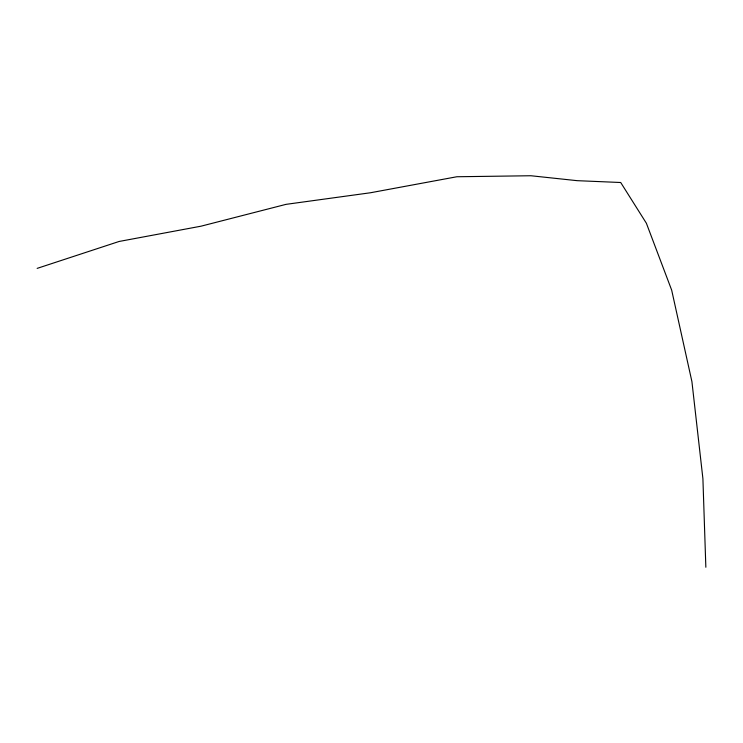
<?xml version="1.0" encoding="UTF-8"?>
<svg xmlns="http://www.w3.org/2000/svg" width="743" height="743" viewBox="0 0 743 743"><rect width="100%" height="100%" fill="white"/><g stroke="black" fill="none" stroke-linecap="round" stroke-linejoin="round"><path stroke-width="1.11" d="M37.15 268.381L119.121 241.466L201.019 226.188L286.027 204.353L370.395 192.771L456.88 176.75L530.911 175.747L577.135 180.67L620.711 182.509L646.382 223.244L671.672 290.141L691.919 381.623L702.906 478.668L705.85 567.253"/></g></svg>
